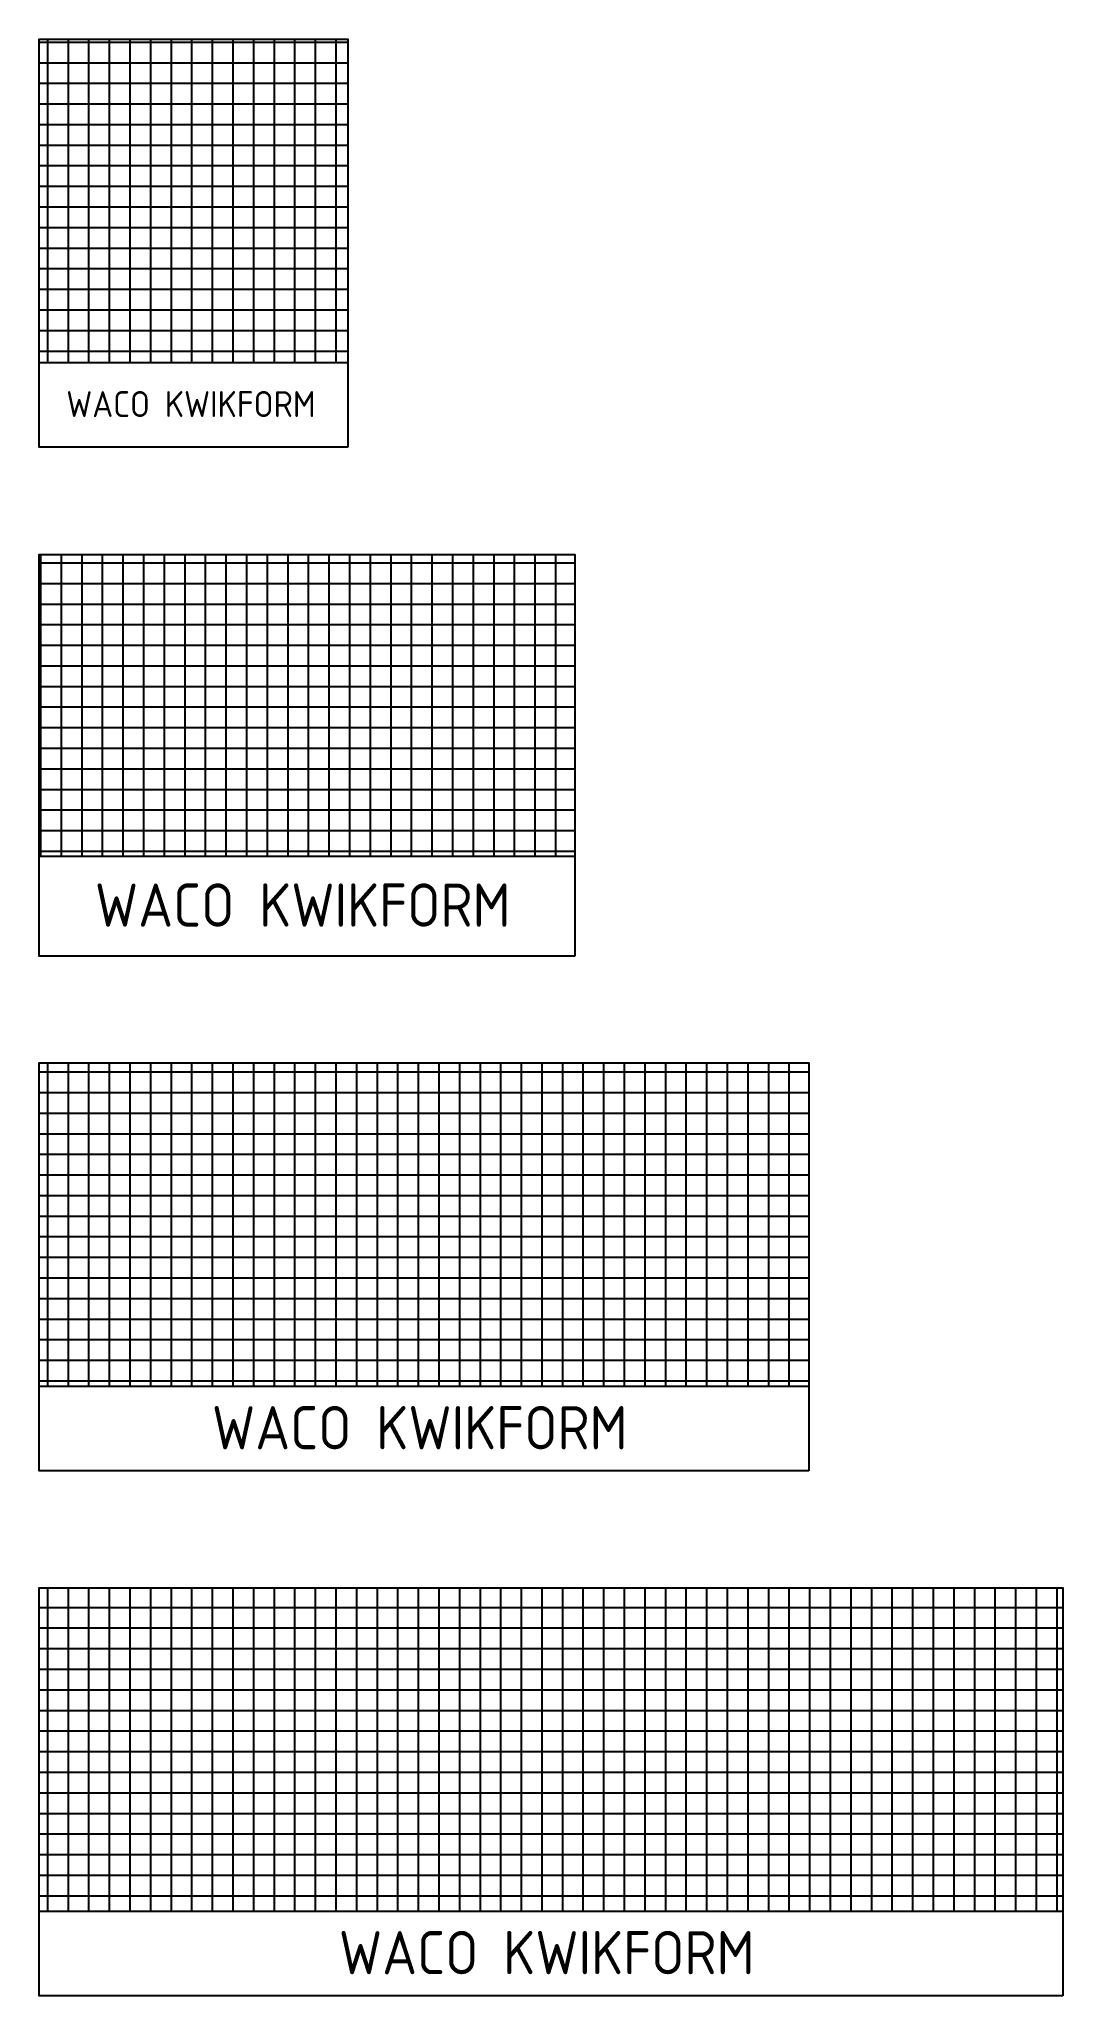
# Model space of a CAD drawing. Header units: millimetres. Extents: x 52502 to 54869, y 33168 to 37693.
import ezdxf

# ---------------------------------------------------------------- set-up
doc = ezdxf.new("R2010")
doc.units = ezdxf.units.MM
doc.styles.add('KwikScaf ISO', font='isocp.shx')
pattern_1 = [(0, (-48633.627, -31608.42), (0, 47.625), []), (90, (-48633.627, -31608.42), (-47.625, 3e-15), [])]

# ---------------------------------------------------------------- blocks, each defined once
blk = doc.blocks.new('700mm Mesh Guard')
h = blk.add_hatch()
h.set_pattern_fill('NET', color=84, scale=15, style=0)
h.set_pattern_definition(pattern_1)
h.paths.add_polyline_path([(714, 195.3), (714, 943.6), (0, 943.6), (0, 195.3)])
at = {"color": 84}
blk.add_line((714, 195.3), (0, 195.3), dxfattribs=at)
blk.add_lwpolyline([(714, 0), (0, 0), (0, 943.6), (714, 943.6)], close=True, dxfattribs=at)
at = {"color": 84, "insert": (0, 129.8), "char_height": 60, "width": 714, "attachment_point": 1, "style": 'KwikScaf ISO'}
blk.add_mtext('\\pi62.7;WACO KWIKFORM', dxfattribs=at)
blk = doc.blocks.new('1200mm Mesh Guard')
h = blk.add_hatch()
h.set_pattern_fill('NET', color=84, scale=15, style=0)
h.set_pattern_definition([(0, (-59174.786, -34527.02), (0, 47.625), []), (90, (-59174.786, -34527.02), (-47.625, 3e-15), [])])
h.paths.add_polyline_path([(1238.7, 928.9), (0, 928.9), (0, 230.6), (1238.7, 230.6)])
at = {"color": 84}
blk.add_line((1238.5, 230.6), (0, 230.6), dxfattribs=at)
blk.add_lwpolyline([(1238.7, 0), (0, 0), (0, 928.9), (1238.7, 928.9)], close=True, dxfattribs=at)
at = {"color": 84, "insert": (0, 168.4), "char_height": 100, "width": 1238.689, "attachment_point": 1, "style": 'KwikScaf ISO'}
blk.add_mtext('\\pi128.84;WACO KWIKFORM', dxfattribs=at)
blk = doc.blocks.new('1800mm Mesh Guard')
h = blk.add_hatch()
h.set_pattern_fill('NET', color=84, scale=15, style=0)
h.set_pattern_definition(pattern_1)
h.paths.add_polyline_path([(1780, 195.3), (1780, 943.6), (0, 943.6), (0, 195.3)])
at = {"color": 84}
blk.add_line((1780, 195.3), (0, 195.3), dxfattribs=at)
blk.add_lwpolyline([(1780, 0), (0, 0), (0, 943.6), (1780, 943.6)], close=True, dxfattribs=at)
at = {"color": 84, "insert": (0, 150), "char_height": 100, "width": 1780, "attachment_point": 1, "style": 'KwikScaf ISO'}
blk.add_mtext('\\pi399.5;WACO KWIKFORM', dxfattribs=at)
blk = doc.blocks.new('2400mm Mesh Guard')
h = blk.add_hatch()
h.set_pattern_fill('NET', color=84, scale=15, style=0)
h.set_pattern_definition(pattern_1)
h.paths.add_polyline_path([(2367, 195.3), (2367, 943.6), (0, 943.6), (0, 195.3)])
at = {"color": 84}
blk.add_line((2366.2, 195.3), (0, 195.3), dxfattribs=at)
blk.add_lwpolyline([(2367, 0), (0, 0), (0, 943.6), (2367, 943.6)], close=True, dxfattribs=at)
at = {"color": 84, "insert": (0, 150), "char_height": 100, "width": 2367.008, "attachment_point": 1, "style": 'KwikScaf ISO'}
blk.add_mtext('\\pi693;WACO KWIKFORM', dxfattribs=at)

msp = doc.modelspace()

# ---------------------------------------------------------------- block references
for name, p in [('700mm Mesh Guard', (52501.9, 36749.2)), ('1200mm Mesh Guard', (52501.9, 35572.1)), ('1800mm Mesh Guard', (52501.9, 34382)), ('2400mm Mesh Guard', (52501.9, 33168.2))]:
    msp.add_blockref(name, p)

doc.saveas('drawing.dxf')
